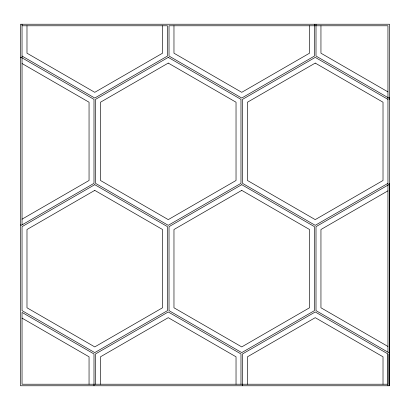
<?xml version="1.0" encoding="UTF-8"?>
<svg xmlns="http://www.w3.org/2000/svg" width="410" height="410" viewBox="0 0 410 410"><rect width="100%" height="100%" fill="white"/><g stroke="black" fill="none" stroke-linecap="round" stroke-linejoin="round"><path stroke-width="0.61" d="M242.515 385.769L242.515 353.953L315.239 311.969L387.957 353.953L387.957 385.769M389.495 385.769L389.495 24.231L20.5 24.231L20.5 385.769L389.495 385.769L389.5 183.342M20.5 57.83L21.274 57.385L93.992 99.369L93.992 183.342L21.274 225.326L20.5 224.88M22.043 219.176L89.052 180.487L89.052 102.223L22.043 63.535M314.465 24.231L314.465 56.047L241.746 98.031L169.028 56.047L169.028 25.779L387.947 25.779L387.947 183.342L315.239 225.326L242.515 183.342L242.515 99.369L315.239 57.385L387.947 99.369M387.947 190.829L320.948 229.513L320.948 307.777L387.947 346.46M389.495 352.175L388.726 352.615L316.007 310.631L316.007 226.658L388.726 184.674L389.495 185.12M22.043 25.779L167.485 25.779L167.485 56.047L94.761 98.031L22.043 56.047M387.947 91.881L320.948 53.197L320.948 25.779M22.043 318.119L89.052 356.803L89.052 384.221M389.5 99.369L389.495 97.59L388.726 98.031L316.007 56.047L316.007 24.231M387.947 183.342L387.947 352.164M387.947 353.953L387.957 384.221L22.043 384.221L22.043 312.415L93.992 353.953L93.992 385.769M383.017 384.221L383.017 356.803L315.239 317.673L247.455 356.803L247.455 384.221M309.524 25.779L309.524 53.197L241.746 92.327L173.968 53.197L173.968 25.779M240.972 384.221L240.972 353.953L168.254 311.969L95.535 353.953L95.535 384.221M236.032 384.221L236.032 356.803L168.254 317.673L100.476 356.803L100.476 384.221M162.544 25.779L162.544 53.197L94.761 92.327L26.983 53.197L26.983 25.779M22.043 24.231L22.043 224.88M168.254 57.385L95.535 99.369L95.535 183.342L168.254 225.326L240.972 183.342L240.972 99.369L168.254 57.385M168.254 63.089L100.476 102.223L100.476 180.487L168.254 219.622L236.032 180.487L236.032 102.223L168.254 63.089M94.761 184.674L22.043 226.658L22.043 310.631L94.761 352.615L167.485 310.631L167.485 226.658L94.761 184.674M94.761 190.378L26.983 229.513L26.983 307.777L94.761 346.911L162.544 307.777L162.544 229.513L94.761 190.378M315.239 63.089L247.455 102.223L247.455 180.487L315.239 219.622L383.017 180.487L383.017 102.223L315.239 63.089M241.746 184.674L169.028 226.658L169.028 310.631L241.746 352.615L314.465 310.631L314.465 226.658L241.746 184.674M241.746 190.378L173.968 229.513L173.968 307.777L241.746 346.911L309.524 307.777L309.524 229.513L241.746 190.378"/></g></svg>
